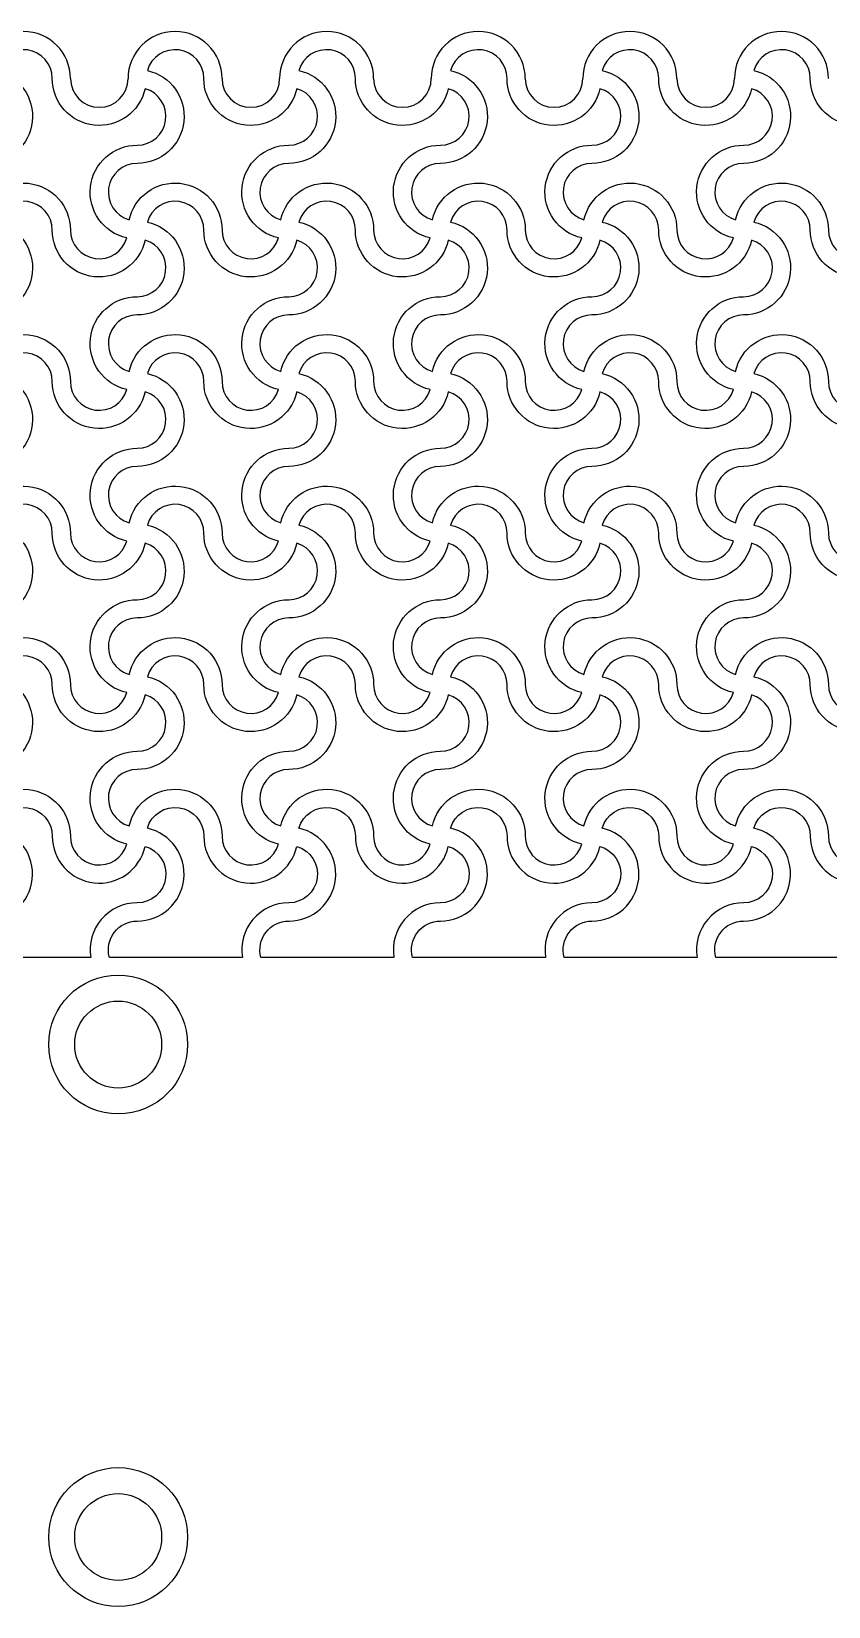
# Model space of a CAD drawing. Header units: millimetres. Extents: x 24 to 345, y 12 to 201.
# Drawn here: x 56.917 to 59.019, y 38.661 to 42.818 of the extents above; entities that cross this region are included whole.
import ezdxf

# ---------------------------------------------------------------- set-up
doc = ezdxf.new("R2010")
doc.units = ezdxf.units.MM
doc.header["$MEASUREMENT"] = 0
doc.layers.add('5th metal (rf+ground)', color=240, linetype='Continuous')

msp = doc.modelspace()

# ---------------------------------------------------------------- linework, layer by layer
at = {"layer": '5th metal (rf+ground)'}
for points in [[(57.21633, 42.66724, -0.8959788), (56.9713, 42.69421, 0.8687853), (56.82227, 42.71524, -0.8959788), (56.7953, 42.47021, 0.8687853), (56.77427, 42.32118, -0.8959788), (57.0193, 42.29421, 0.8687853), (57.16833, 42.27318, -0.8959788), (57.1953, 42.51821, 0.8687853)], [(57.21633, 42.66724, -0.8959788), (56.9713, 42.69421, 0.8687853), (56.82227, 42.71524, -0.8959788), (56.7953, 42.47021, 0.8687853), (56.77427, 42.32118, -0.8959788), (57.0193, 42.29421, 0.8687853), (57.16833, 42.27318, -0.8959788), (57.1953, 42.51821, 0.8687853)], [(57.21633, 42.66724, -0.8959788), (56.9713, 42.69421, 0.8687853), (56.82227, 42.71524, -0.8959788), (56.7953, 42.47021, 0.8687853), (56.77427, 42.32118, -0.8959788), (57.0193, 42.29421, 0.8687853), (57.16833, 42.27318, -0.8959788), (57.1953, 42.51821, 0.8687853)], [(57.21633, 42.66724, -0.8959788), (56.9713, 42.69421, 0.8687853), (56.82227, 42.71524, -0.8959788), (56.7953, 42.47021, 0.8687853), (56.77427, 42.32118, -0.8959788), (57.0193, 42.29421, 0.8687853), (57.16833, 42.27318, -0.8959788), (57.1953, 42.51821, 0.8687853)], [(57.61633, 42.66724, -0.8959788), (57.3713, 42.69421, 0.8687853), (57.22227, 42.71524, -0.8959788), (57.1953, 42.47021, 0.8687853), (57.17427, 42.32118, -0.8959788), (57.4193, 42.29421, 0.8687853), (57.56833, 42.27318, -0.8959788), (57.5953, 42.51821, 0.8687853)], [(57.61633, 42.66724, -0.8959788), (57.3713, 42.69421, 0.8687853), (57.22227, 42.71524, -0.8959788), (57.1953, 42.47021, 0.8687853), (57.17427, 42.32118, -0.8959788), (57.4193, 42.29421, 0.8687853), (57.56833, 42.27318, -0.8959788), (57.5953, 42.51821, 0.8687853)], [(57.61633, 42.66724, -0.8959788), (57.3713, 42.69421, 0.8687853), (57.22227, 42.71524, -0.8959788), (57.1953, 42.47021, 0.8687853), (57.17427, 42.32118, -0.8959788), (57.4193, 42.29421, 0.8687853), (57.56833, 42.27318, -0.8959788), (57.5953, 42.51821, 0.8687853)], [(57.61633, 42.66724, -0.8959788), (57.3713, 42.69421, 0.8687853), (57.22227, 42.71524, -0.8959788), (57.1953, 42.47021, 0.8687853), (57.17427, 42.32118, -0.8959788), (57.4193, 42.29421, 0.8687853), (57.56833, 42.27318, -0.8959788), (57.5953, 42.51821, 0.8687853)], [(58.01633, 42.66724, -0.8959788), (57.7713, 42.69421, 0.8687853), (57.62227, 42.71524, -0.8959788), (57.5953, 42.47021, 0.8687853), (57.57427, 42.32118, -0.8959788), (57.8193, 42.29421, 0.8687853), (57.96833, 42.27318, -0.8959788), (57.9953, 42.51821, 0.8687853)], [(58.01633, 42.66724, -0.8959788), (57.7713, 42.69421, 0.8687853), (57.62227, 42.71524, -0.8959788), (57.5953, 42.47021, 0.8687853), (57.57427, 42.32118, -0.8959788), (57.8193, 42.29421, 0.8687853), (57.96833, 42.27318, -0.8959788), (57.9953, 42.51821, 0.8687853)], [(58.01633, 42.66724, -0.8959788), (57.7713, 42.69421, 0.8687853), (57.62227, 42.71524, -0.8959788), (57.5953, 42.47021, 0.8687853), (57.57427, 42.32118, -0.8959788), (57.8193, 42.29421, 0.8687853), (57.96833, 42.27318, -0.8959788), (57.9953, 42.51821, 0.8687853)], [(58.01633, 42.66724, -0.8959788), (57.7713, 42.69421, 0.8687853), (57.62227, 42.71524, -0.8959788), (57.5953, 42.47021, 0.8687853), (57.57427, 42.32118, -0.8959788), (57.8193, 42.29421, 0.8687853), (57.96833, 42.27318, -0.8959788), (57.9953, 42.51821, 0.8687853)], [(58.41633, 42.66724, -0.8959788), (58.1713, 42.69421, 0.8687853), (58.02227, 42.71524, -0.8959788), (57.9953, 42.47021, 0.8687853), (57.97427, 42.32118, -0.8959788), (58.2193, 42.29421, 0.8687853), (58.36833, 42.27318, -0.8959788), (58.3953, 42.51821, 0.8687853)], [(58.41633, 42.66724, -0.8959788), (58.1713, 42.69421, 0.8687853), (58.02227, 42.71524, -0.8959788), (57.9953, 42.47021, 0.8687853), (57.97427, 42.32118, -0.8959788), (58.2193, 42.29421, 0.8687853), (58.36833, 42.27318, -0.8959788), (58.3953, 42.51821, 0.8687853)], [(58.41633, 42.66724, -0.8959788), (58.1713, 42.69421, 0.8687853), (58.02227, 42.71524, -0.8959788), (57.9953, 42.47021, 0.8687853), (57.97427, 42.32118, -0.8959788), (58.2193, 42.29421, 0.8687853), (58.36833, 42.27318, -0.8959788), (58.3953, 42.51821, 0.8687853)], [(58.41633, 42.66724, -0.8959788), (58.1713, 42.69421, 0.8687853), (58.02227, 42.71524, -0.8959788), (57.9953, 42.47021, 0.8687853), (57.97427, 42.32118, -0.8959788), (58.2193, 42.29421, 0.8687853), (58.36833, 42.27318, -0.8959788), (58.3953, 42.51821, 0.8687853)], [(58.81633, 42.66724, -0.8959788), (58.5713, 42.69421, 0.8687853), (58.42227, 42.71524, -0.8959788), (58.3953, 42.47021, 0.8687853), (58.37427, 42.32118, -0.8959788), (58.6193, 42.29421, 0.8687853), (58.76833, 42.27318, -0.8959788), (58.7953, 42.51821, 0.8687853)], [(58.81633, 42.66724, -0.8959788), (58.5713, 42.69421, 0.8687853), (58.42227, 42.71524, -0.8959788), (58.3953, 42.47021, 0.8687853), (58.37427, 42.32118, -0.8959788), (58.6193, 42.29421, 0.8687853), (58.76833, 42.27318, -0.8959788), (58.7953, 42.51821, 0.8687853)], [(58.81633, 42.66724, -0.8959788), (58.5713, 42.69421, 0.8687853), (58.42227, 42.71524, -0.8959788), (58.3953, 42.47021, 0.8687853), (58.37427, 42.32118, -0.8959788), (58.6193, 42.29421, 0.8687853), (58.76833, 42.27318, -0.8959788), (58.7953, 42.51821, 0.8687853)], [(58.81633, 42.66724, -0.8959788), (58.5713, 42.69421, 0.8687853), (58.42227, 42.71524, -0.8959788), (58.3953, 42.47021, 0.8687853), (58.37427, 42.32118, -0.8959788), (58.6193, 42.29421, 0.8687853), (58.76833, 42.27318, -0.8959788), (58.7953, 42.51821, 0.8687853)], [(59.21633, 42.66724, -0.8959788), (58.9713, 42.69421, 0.8687853), (58.82227, 42.71524, -0.8959788), (58.7953, 42.47021, 0.8687853), (58.77427, 42.32118, -0.8959788), (59.0193, 42.29421, 0.8687853), (59.16833, 42.27318, -0.8959788), (59.1953, 42.51821, 0.8687853)], [(59.21633, 42.66724, -0.8959788), (58.9713, 42.69421, 0.8687853), (58.82227, 42.71524, -0.8959788), (58.7953, 42.47021, 0.8687853), (58.77427, 42.32118, -0.8959788), (59.0193, 42.29421, 0.8687853), (59.16833, 42.27318, -0.8959788), (59.1953, 42.51821, 0.8687853)], [(59.21633, 42.66724, -0.8959788), (58.9713, 42.69421, 0.8687853), (58.82227, 42.71524, -0.8959788), (58.7953, 42.47021, 0.8687853), (58.77427, 42.32118, -0.8959788), (59.0193, 42.29421, 0.8687853), (59.16833, 42.27318, -0.8959788), (59.1953, 42.51821, 0.8687853)], [(59.21633, 42.66724, -0.8959788), (58.9713, 42.69421, 0.8687853), (58.82227, 42.71524, -0.8959788), (58.7953, 42.47021, 0.8687853), (58.77427, 42.32118, -0.8959788), (59.0193, 42.29421, 0.8687853), (59.16833, 42.27318, -0.8959788), (59.1953, 42.51821, 0.8687853)], [(57.21633, 42.26724, -0.8959788), (56.9713, 42.29421, 0.8687853), (56.82227, 42.31524, -0.8959788), (56.7953, 42.07021, 0.8687853), (56.77427, 41.92118, -0.8959788), (57.0193, 41.89421, 0.8687853), (57.16833, 41.87318, -0.8959788), (57.1953, 42.11821, 0.8687853)], [(57.21633, 42.26724, -0.8959788), (56.9713, 42.29421, 0.8687853), (56.82227, 42.31524, -0.8959788), (56.7953, 42.07021, 0.8687853), (56.77427, 41.92118, -0.8959788), (57.0193, 41.89421, 0.8687853), (57.16833, 41.87318, -0.8959788), (57.1953, 42.11821, 0.8687853)], [(57.21633, 42.26724, -0.8959788), (56.9713, 42.29421, 0.8687853), (56.82227, 42.31524, -0.8959788), (56.7953, 42.07021, 0.8687853), (56.77427, 41.92118, -0.8959788), (57.0193, 41.89421, 0.8687853), (57.16833, 41.87318, -0.8959788), (57.1953, 42.11821, 0.8687853)], [(57.21633, 42.26724, -0.8959788), (56.9713, 42.29421, 0.8687853), (56.82227, 42.31524, -0.8959788), (56.7953, 42.07021, 0.8687853), (56.77427, 41.92118, -0.8959788), (57.0193, 41.89421, 0.8687853), (57.16833, 41.87318, -0.8959788), (57.1953, 42.11821, 0.8687853)], [(57.61633, 42.26724, -0.8959788), (57.3713, 42.29421, 0.8687853), (57.22227, 42.31524, -0.8959788), (57.1953, 42.07021, 0.8687853), (57.17427, 41.92118, -0.8959788), (57.4193, 41.89421, 0.8687853), (57.56833, 41.87318, -0.8959788), (57.5953, 42.11821, 0.8687853)], [(57.61633, 42.26724, -0.8959788), (57.3713, 42.29421, 0.8687853), (57.22227, 42.31524, -0.8959788), (57.1953, 42.07021, 0.8687853), (57.17427, 41.92118, -0.8959788), (57.4193, 41.89421, 0.8687853), (57.56833, 41.87318, -0.8959788), (57.5953, 42.11821, 0.8687853)], [(57.61633, 42.26724, -0.8959788), (57.3713, 42.29421, 0.8687853), (57.22227, 42.31524, -0.8959788), (57.1953, 42.07021, 0.8687853), (57.17427, 41.92118, -0.8959788), (57.4193, 41.89421, 0.8687853), (57.56833, 41.87318, -0.8959788), (57.5953, 42.11821, 0.8687853)], [(57.61633, 42.26724, -0.8959788), (57.3713, 42.29421, 0.8687853), (57.22227, 42.31524, -0.8959788), (57.1953, 42.07021, 0.8687853), (57.17427, 41.92118, -0.8959788), (57.4193, 41.89421, 0.8687853), (57.56833, 41.87318, -0.8959788), (57.5953, 42.11821, 0.8687853)], [(58.01633, 42.26724, -0.8959788), (57.7713, 42.29421, 0.8687853), (57.62227, 42.31524, -0.8959788), (57.5953, 42.07021, 0.8687853), (57.57427, 41.92118, -0.8959788), (57.8193, 41.89421, 0.8687853), (57.96833, 41.87318, -0.8959788), (57.9953, 42.11821, 0.8687853)], [(58.01633, 42.26724, -0.8959788), (57.7713, 42.29421, 0.8687853), (57.62227, 42.31524, -0.8959788), (57.5953, 42.07021, 0.8687853), (57.57427, 41.92118, -0.8959788), (57.8193, 41.89421, 0.8687853), (57.96833, 41.87318, -0.8959788), (57.9953, 42.11821, 0.8687853)], [(58.01633, 42.26724, -0.8959788), (57.7713, 42.29421, 0.8687853), (57.62227, 42.31524, -0.8959788), (57.5953, 42.07021, 0.8687853), (57.57427, 41.92118, -0.8959788), (57.8193, 41.89421, 0.8687853), (57.96833, 41.87318, -0.8959788), (57.9953, 42.11821, 0.8687853)], [(58.01633, 42.26724, -0.8959788), (57.7713, 42.29421, 0.8687853), (57.62227, 42.31524, -0.8959788), (57.5953, 42.07021, 0.8687853), (57.57427, 41.92118, -0.8959788), (57.8193, 41.89421, 0.8687853), (57.96833, 41.87318, -0.8959788), (57.9953, 42.11821, 0.8687853)], [(58.41633, 42.26724, -0.8959788), (58.1713, 42.29421, 0.8687853), (58.02227, 42.31524, -0.8959788), (57.9953, 42.07021, 0.8687853), (57.97427, 41.92118, -0.8959788), (58.2193, 41.89421, 0.8687853), (58.36833, 41.87318, -0.8959788), (58.3953, 42.11821, 0.8687853)], [(58.41633, 42.26724, -0.8959788), (58.1713, 42.29421, 0.8687853), (58.02227, 42.31524, -0.8959788), (57.9953, 42.07021, 0.8687853), (57.97427, 41.92118, -0.8959788), (58.2193, 41.89421, 0.8687853), (58.36833, 41.87318, -0.8959788), (58.3953, 42.11821, 0.8687853)], [(58.41633, 42.26724, -0.8959788), (58.1713, 42.29421, 0.8687853), (58.02227, 42.31524, -0.8959788), (57.9953, 42.07021, 0.8687853), (57.97427, 41.92118, -0.8959788), (58.2193, 41.89421, 0.8687853), (58.36833, 41.87318, -0.8959788), (58.3953, 42.11821, 0.8687853)], [(58.41633, 42.26724, -0.8959788), (58.1713, 42.29421, 0.8687853), (58.02227, 42.31524, -0.8959788), (57.9953, 42.07021, 0.8687853), (57.97427, 41.92118, -0.8959788), (58.2193, 41.89421, 0.8687853), (58.36833, 41.87318, -0.8959788), (58.3953, 42.11821, 0.8687853)], [(58.81633, 42.26724, -0.8959788), (58.5713, 42.29421, 0.8687853), (58.42227, 42.31524, -0.8959788), (58.3953, 42.07021, 0.8687853), (58.37427, 41.92118, -0.8959788), (58.6193, 41.89421, 0.8687853), (58.76833, 41.87318, -0.8959788), (58.7953, 42.11821, 0.8687853)], [(58.81633, 42.26724, -0.8959788), (58.5713, 42.29421, 0.8687853), (58.42227, 42.31524, -0.8959788), (58.3953, 42.07021, 0.8687853), (58.37427, 41.92118, -0.8959788), (58.6193, 41.89421, 0.8687853), (58.76833, 41.87318, -0.8959788), (58.7953, 42.11821, 0.8687853)], [(58.81633, 42.26724, -0.8959788), (58.5713, 42.29421, 0.8687853), (58.42227, 42.31524, -0.8959788), (58.3953, 42.07021, 0.8687853), (58.37427, 41.92118, -0.8959788), (58.6193, 41.89421, 0.8687853), (58.76833, 41.87318, -0.8959788), (58.7953, 42.11821, 0.8687853)], [(58.81633, 42.26724, -0.8959788), (58.5713, 42.29421, 0.8687853), (58.42227, 42.31524, -0.8959788), (58.3953, 42.07021, 0.8687853), (58.37427, 41.92118, -0.8959788), (58.6193, 41.89421, 0.8687853), (58.76833, 41.87318, -0.8959788), (58.7953, 42.11821, 0.8687853)], [(59.21633, 42.26724, -0.8959788), (58.9713, 42.29421, 0.8687853), (58.82227, 42.31524, -0.8959788), (58.7953, 42.07021, 0.8687853), (58.77427, 41.92118, -0.8959788), (59.0193, 41.89421, 0.8687853), (59.16833, 41.87318, -0.8959788), (59.1953, 42.11821, 0.8687853)], [(59.21633, 42.26724, -0.8959788), (58.9713, 42.29421, 0.8687853), (58.82227, 42.31524, -0.8959788), (58.7953, 42.07021, 0.8687853), (58.77427, 41.92118, -0.8959788), (59.0193, 41.89421, 0.8687853), (59.16833, 41.87318, -0.8959788), (59.1953, 42.11821, 0.8687853)], [(59.21633, 42.26724, -0.8959788), (58.9713, 42.29421, 0.8687853), (58.82227, 42.31524, -0.8959788), (58.7953, 42.07021, 0.8687853), (58.77427, 41.92118, -0.8959788), (59.0193, 41.89421, 0.8687853), (59.16833, 41.87318, -0.8959788), (59.1953, 42.11821, 0.8687853)], [(59.21633, 42.26724, -0.8959788), (58.9713, 42.29421, 0.8687853), (58.82227, 42.31524, -0.8959788), (58.7953, 42.07021, 0.8687853), (58.77427, 41.92118, -0.8959788), (59.0193, 41.89421, 0.8687853), (59.16833, 41.87318, -0.8959788), (59.1953, 42.11821, 0.8687853)], [(57.21633, 41.86724, -0.8959788), (56.9713, 41.89421, 0.8687853), (56.82227, 41.91524, -0.8959788), (56.7953, 41.67021, 0.8687853), (56.77427, 41.52118, -0.8959788), (57.0193, 41.49421, 0.8687853), (57.16833, 41.47318, -0.8959788), (57.1953, 41.71821, 0.8687853)], [(57.21633, 41.86724, -0.8959788), (56.9713, 41.89421, 0.8687853), (56.82227, 41.91524, -0.8959788), (56.7953, 41.67021, 0.8687853), (56.77427, 41.52118, -0.8959788), (57.0193, 41.49421, 0.8687853), (57.16833, 41.47318, -0.8959788), (57.1953, 41.71821, 0.8687853)], [(57.21633, 41.86724, -0.8959788), (56.9713, 41.89421, 0.8687853), (56.82227, 41.91524, -0.8959788), (56.7953, 41.67021, 0.8687853), (56.77427, 41.52118, -0.8959788), (57.0193, 41.49421, 0.8687853), (57.16833, 41.47318, -0.8959788), (57.1953, 41.71821, 0.8687853)], [(57.21633, 41.86724, -0.8959788), (56.9713, 41.89421, 0.8687853), (56.82227, 41.91524, -0.8959788), (56.7953, 41.67021, 0.8687853), (56.77427, 41.52118, -0.8959788), (57.0193, 41.49421, 0.8687853), (57.16833, 41.47318, -0.8959788), (57.1953, 41.71821, 0.8687853)], [(57.61633, 41.86724, -0.8959788), (57.3713, 41.89421, 0.8687853), (57.22227, 41.91524, -0.8959788), (57.1953, 41.67021, 0.8687853), (57.17427, 41.52118, -0.8959788), (57.4193, 41.49421, 0.8687853), (57.56833, 41.47318, -0.8959788), (57.5953, 41.71821, 0.8687853)], [(57.61633, 41.86724, -0.8959788), (57.3713, 41.89421, 0.8687853), (57.22227, 41.91524, -0.8959788), (57.1953, 41.67021, 0.8687853), (57.17427, 41.52118, -0.8959788), (57.4193, 41.49421, 0.8687853), (57.56833, 41.47318, -0.8959788), (57.5953, 41.71821, 0.8687853)], [(57.61633, 41.86724, -0.8959788), (57.3713, 41.89421, 0.8687853), (57.22227, 41.91524, -0.8959788), (57.1953, 41.67021, 0.8687853), (57.17427, 41.52118, -0.8959788), (57.4193, 41.49421, 0.8687853), (57.56833, 41.47318, -0.8959788), (57.5953, 41.71821, 0.8687853)], [(57.61633, 41.86724, -0.8959788), (57.3713, 41.89421, 0.8687853), (57.22227, 41.91524, -0.8959788), (57.1953, 41.67021, 0.8687853), (57.17427, 41.52118, -0.8959788), (57.4193, 41.49421, 0.8687853), (57.56833, 41.47318, -0.8959788), (57.5953, 41.71821, 0.8687853)], [(58.01633, 41.86724, -0.8959788), (57.7713, 41.89421, 0.8687853), (57.62227, 41.91524, -0.8959788), (57.5953, 41.67021, 0.8687853), (57.57427, 41.52118, -0.8959788), (57.8193, 41.49421, 0.8687853), (57.96833, 41.47318, -0.8959788), (57.9953, 41.71821, 0.8687853)], [(58.01633, 41.86724, -0.8959788), (57.7713, 41.89421, 0.8687853), (57.62227, 41.91524, -0.8959788), (57.5953, 41.67021, 0.8687853), (57.57427, 41.52118, -0.8959788), (57.8193, 41.49421, 0.8687853), (57.96833, 41.47318, -0.8959788), (57.9953, 41.71821, 0.8687853)], [(58.01633, 41.86724, -0.8959788), (57.7713, 41.89421, 0.8687853), (57.62227, 41.91524, -0.8959788), (57.5953, 41.67021, 0.8687853), (57.57427, 41.52118, -0.8959788), (57.8193, 41.49421, 0.8687853), (57.96833, 41.47318, -0.8959788), (57.9953, 41.71821, 0.8687853)], [(58.01633, 41.86724, -0.8959788), (57.7713, 41.89421, 0.8687853), (57.62227, 41.91524, -0.8959788), (57.5953, 41.67021, 0.8687853), (57.57427, 41.52118, -0.8959788), (57.8193, 41.49421, 0.8687853), (57.96833, 41.47318, -0.8959788), (57.9953, 41.71821, 0.8687853)], [(58.41633, 41.86724, -0.8959788), (58.1713, 41.89421, 0.8687853), (58.02227, 41.91524, -0.8959788), (57.9953, 41.67021, 0.8687853), (57.97427, 41.52118, -0.8959788), (58.2193, 41.49421, 0.8687853), (58.36833, 41.47318, -0.8959788), (58.3953, 41.71821, 0.8687853)], [(58.41633, 41.86724, -0.8959788), (58.1713, 41.89421, 0.8687853), (58.02227, 41.91524, -0.8959788), (57.9953, 41.67021, 0.8687853), (57.97427, 41.52118, -0.8959788), (58.2193, 41.49421, 0.8687853), (58.36833, 41.47318, -0.8959788), (58.3953, 41.71821, 0.8687853)], [(58.41633, 41.86724, -0.8959788), (58.1713, 41.89421, 0.8687853), (58.02227, 41.91524, -0.8959788), (57.9953, 41.67021, 0.8687853), (57.97427, 41.52118, -0.8959788), (58.2193, 41.49421, 0.8687853), (58.36833, 41.47318, -0.8959788), (58.3953, 41.71821, 0.8687853)], [(58.41633, 41.86724, -0.8959788), (58.1713, 41.89421, 0.8687853), (58.02227, 41.91524, -0.8959788), (57.9953, 41.67021, 0.8687853), (57.97427, 41.52118, -0.8959788), (58.2193, 41.49421, 0.8687853), (58.36833, 41.47318, -0.8959788), (58.3953, 41.71821, 0.8687853)], [(58.81633, 41.86724, -0.8959788), (58.5713, 41.89421, 0.8687853), (58.42227, 41.91524, -0.8959788), (58.3953, 41.67021, 0.8687853), (58.37427, 41.52118, -0.8959788), (58.6193, 41.49421, 0.8687853), (58.76833, 41.47318, -0.8959788), (58.7953, 41.71821, 0.8687853)], [(58.81633, 41.86724, -0.8959788), (58.5713, 41.89421, 0.8687853), (58.42227, 41.91524, -0.8959788), (58.3953, 41.67021, 0.8687853), (58.37427, 41.52118, -0.8959788), (58.6193, 41.49421, 0.8687853), (58.76833, 41.47318, -0.8959788), (58.7953, 41.71821, 0.8687853)], [(58.81633, 41.86724, -0.8959788), (58.5713, 41.89421, 0.8687853), (58.42227, 41.91524, -0.8959788), (58.3953, 41.67021, 0.8687853), (58.37427, 41.52118, -0.8959788), (58.6193, 41.49421, 0.8687853), (58.76833, 41.47318, -0.8959788), (58.7953, 41.71821, 0.8687853)], [(58.81633, 41.86724, -0.8959788), (58.5713, 41.89421, 0.8687853), (58.42227, 41.91524, -0.8959788), (58.3953, 41.67021, 0.8687853), (58.37427, 41.52118, -0.8959788), (58.6193, 41.49421, 0.8687853), (58.76833, 41.47318, -0.8959788), (58.7953, 41.71821, 0.8687853)], [(59.21633, 41.86724, -0.8959788), (58.9713, 41.89421, 0.8687853), (58.82227, 41.91524, -0.8959788), (58.7953, 41.67021, 0.8687853), (58.77427, 41.52118, -0.8959788), (59.0193, 41.49421, 0.8687853), (59.16833, 41.47318, -0.8959788), (59.1953, 41.71821, 0.8687853)], [(59.21633, 41.86724, -0.8959788), (58.9713, 41.89421, 0.8687853), (58.82227, 41.91524, -0.8959788), (58.7953, 41.67021, 0.8687853), (58.77427, 41.52118, -0.8959788), (59.0193, 41.49421, 0.8687853), (59.16833, 41.47318, -0.8959788), (59.1953, 41.71821, 0.8687853)], [(59.21633, 41.86724, -0.8959788), (58.9713, 41.89421, 0.8687853), (58.82227, 41.91524, -0.8959788), (58.7953, 41.67021, 0.8687853), (58.77427, 41.52118, -0.8959788), (59.0193, 41.49421, 0.8687853), (59.16833, 41.47318, -0.8959788), (59.1953, 41.71821, 0.8687853)], [(59.21633, 41.86724, -0.8959788), (58.9713, 41.89421, 0.8687853), (58.82227, 41.91524, -0.8959788), (58.7953, 41.67021, 0.8687853), (58.77427, 41.52118, -0.8959788), (59.0193, 41.49421, 0.8687853), (59.16833, 41.47318, -0.8959788), (59.1953, 41.71821, 0.8687853)], [(57.21633, 41.46724, -0.8959788), (56.9713, 41.49421, 0.8687853), (56.82227, 41.51524, -0.8959788), (56.7953, 41.27021, 0.8687853), (56.77427, 41.12118, -0.8959788), (57.0193, 41.09421, 0.8687853), (57.16833, 41.07318, -0.8959788), (57.1953, 41.31821, 0.8687853)], [(57.21633, 41.46724, -0.8959788), (56.9713, 41.49421, 0.8687853), (56.82227, 41.51524, -0.8959788), (56.7953, 41.27021, 0.8687853), (56.77427, 41.12118, -0.8959788), (57.0193, 41.09421, 0.8687853), (57.16833, 41.07318, -0.8959788), (57.1953, 41.31821, 0.8687853)], [(57.21633, 41.46724, -0.8959788), (56.9713, 41.49421, 0.8687853), (56.82227, 41.51524, -0.8959788), (56.7953, 41.27021, 0.8687853), (56.77427, 41.12118, -0.8959788), (57.0193, 41.09421, 0.8687853), (57.16833, 41.07318, -0.8959788), (57.1953, 41.31821, 0.8687853)], [(57.21633, 41.46724, -0.8959788), (56.9713, 41.49421, 0.8687853), (56.82227, 41.51524, -0.8959788), (56.7953, 41.27021, 0.8687853), (56.77427, 41.12118, -0.8959788), (57.0193, 41.09421, 0.8687853), (57.16833, 41.07318, -0.8959788), (57.1953, 41.31821, 0.8687853)], [(57.61633, 41.46724, -0.8959788), (57.3713, 41.49421, 0.8687853), (57.22227, 41.51524, -0.8959788), (57.1953, 41.27021, 0.8687853), (57.17427, 41.12118, -0.8959788), (57.4193, 41.09421, 0.8687853), (57.56833, 41.07318, -0.8959788), (57.5953, 41.31821, 0.8687853)], [(57.61633, 41.46724, -0.8959788), (57.3713, 41.49421, 0.8687853), (57.22227, 41.51524, -0.8959788), (57.1953, 41.27021, 0.8687853), (57.17427, 41.12118, -0.8959788), (57.4193, 41.09421, 0.8687853), (57.56833, 41.07318, -0.8959788), (57.5953, 41.31821, 0.8687853)], [(57.61633, 41.46724, -0.8959788), (57.3713, 41.49421, 0.8687853), (57.22227, 41.51524, -0.8959788), (57.1953, 41.27021, 0.8687853), (57.17427, 41.12118, -0.8959788), (57.4193, 41.09421, 0.8687853), (57.56833, 41.07318, -0.8959788), (57.5953, 41.31821, 0.8687853)], [(57.61633, 41.46724, -0.8959788), (57.3713, 41.49421, 0.8687853), (57.22227, 41.51524, -0.8959788), (57.1953, 41.27021, 0.8687853), (57.17427, 41.12118, -0.8959788), (57.4193, 41.09421, 0.8687853), (57.56833, 41.07318, -0.8959788), (57.5953, 41.31821, 0.8687853)], [(58.01633, 41.46724, -0.8959788), (57.7713, 41.49421, 0.8687853), (57.62227, 41.51524, -0.8959788), (57.5953, 41.27021, 0.8687853), (57.57427, 41.12118, -0.8959788), (57.8193, 41.09421, 0.8687853), (57.96833, 41.07318, -0.8959788), (57.9953, 41.31821, 0.8687853)], [(58.01633, 41.46724, -0.8959788), (57.7713, 41.49421, 0.8687853), (57.62227, 41.51524, -0.8959788), (57.5953, 41.27021, 0.8687853), (57.57427, 41.12118, -0.8959788), (57.8193, 41.09421, 0.8687853), (57.96833, 41.07318, -0.8959788), (57.9953, 41.31821, 0.8687853)], [(58.01633, 41.46724, -0.8959788), (57.7713, 41.49421, 0.8687853), (57.62227, 41.51524, -0.8959788), (57.5953, 41.27021, 0.8687853), (57.57427, 41.12118, -0.8959788), (57.8193, 41.09421, 0.8687853), (57.96833, 41.07318, -0.8959788), (57.9953, 41.31821, 0.8687853)], [(58.01633, 41.46724, -0.8959788), (57.7713, 41.49421, 0.8687853), (57.62227, 41.51524, -0.8959788), (57.5953, 41.27021, 0.8687853), (57.57427, 41.12118, -0.8959788), (57.8193, 41.09421, 0.8687853), (57.96833, 41.07318, -0.8959788), (57.9953, 41.31821, 0.8687853)], [(58.41633, 41.46724, -0.8959788), (58.1713, 41.49421, 0.8687853), (58.02227, 41.51524, -0.8959788), (57.9953, 41.27021, 0.8687853), (57.97427, 41.12118, -0.8959788), (58.2193, 41.09421, 0.8687853), (58.36833, 41.07318, -0.8959788), (58.3953, 41.31821, 0.8687853)], [(58.41633, 41.46724, -0.8959788), (58.1713, 41.49421, 0.8687853), (58.02227, 41.51524, -0.8959788), (57.9953, 41.27021, 0.8687853), (57.97427, 41.12118, -0.8959788), (58.2193, 41.09421, 0.8687853), (58.36833, 41.07318, -0.8959788), (58.3953, 41.31821, 0.8687853)], [(58.41633, 41.46724, -0.8959788), (58.1713, 41.49421, 0.8687853), (58.02227, 41.51524, -0.8959788), (57.9953, 41.27021, 0.8687853), (57.97427, 41.12118, -0.8959788), (58.2193, 41.09421, 0.8687853), (58.36833, 41.07318, -0.8959788), (58.3953, 41.31821, 0.8687853)], [(58.41633, 41.46724, -0.8959788), (58.1713, 41.49421, 0.8687853), (58.02227, 41.51524, -0.8959788), (57.9953, 41.27021, 0.8687853), (57.97427, 41.12118, -0.8959788), (58.2193, 41.09421, 0.8687853), (58.36833, 41.07318, -0.8959788), (58.3953, 41.31821, 0.8687853)], [(58.81633, 41.46724, -0.8959788), (58.5713, 41.49421, 0.8687853), (58.42227, 41.51524, -0.8959788), (58.3953, 41.27021, 0.8687853), (58.37427, 41.12118, -0.8959788), (58.6193, 41.09421, 0.8687853), (58.76833, 41.07318, -0.8959788), (58.7953, 41.31821, 0.8687853)], [(58.81633, 41.46724, -0.8959788), (58.5713, 41.49421, 0.8687853), (58.42227, 41.51524, -0.8959788), (58.3953, 41.27021, 0.8687853), (58.37427, 41.12118, -0.8959788), (58.6193, 41.09421, 0.8687853), (58.76833, 41.07318, -0.8959788), (58.7953, 41.31821, 0.8687853)], [(58.81633, 41.46724, -0.8959788), (58.5713, 41.49421, 0.8687853), (58.42227, 41.51524, -0.8959788), (58.3953, 41.27021, 0.8687853), (58.37427, 41.12118, -0.8959788), (58.6193, 41.09421, 0.8687853), (58.76833, 41.07318, -0.8959788), (58.7953, 41.31821, 0.8687853)], [(58.81633, 41.46724, -0.8959788), (58.5713, 41.49421, 0.8687853), (58.42227, 41.51524, -0.8959788), (58.3953, 41.27021, 0.8687853), (58.37427, 41.12118, -0.8959788), (58.6193, 41.09421, 0.8687853), (58.76833, 41.07318, -0.8959788), (58.7953, 41.31821, 0.8687853)], [(59.21633, 41.46724, -0.8959788), (58.9713, 41.49421, 0.8687853), (58.82227, 41.51524, -0.8959788), (58.7953, 41.27021, 0.8687853), (58.77427, 41.12118, -0.8959788), (59.0193, 41.09421, 0.8687853), (59.16833, 41.07318, -0.8959788), (59.1953, 41.31821, 0.8687853)], [(59.21633, 41.46724, -0.8959788), (58.9713, 41.49421, 0.8687853), (58.82227, 41.51524, -0.8959788), (58.7953, 41.27021, 0.8687853), (58.77427, 41.12118, -0.8959788), (59.0193, 41.09421, 0.8687853), (59.16833, 41.07318, -0.8959788), (59.1953, 41.31821, 0.8687853)], [(59.21633, 41.46724, -0.8959788), (58.9713, 41.49421, 0.8687853), (58.82227, 41.51524, -0.8959788), (58.7953, 41.27021, 0.8687853), (58.77427, 41.12118, -0.8959788), (59.0193, 41.09421, 0.8687853), (59.16833, 41.07318, -0.8959788), (59.1953, 41.31821, 0.8687853)], [(59.21633, 41.46724, -0.8959788), (58.9713, 41.49421, 0.8687853), (58.82227, 41.51524, -0.8959788), (58.7953, 41.27021, 0.8687853), (58.77427, 41.12118, -0.8959788), (59.0193, 41.09421, 0.8687853), (59.16833, 41.07318, -0.8959788), (59.1953, 41.31821, 0.8687853)], [(57.21633, 41.06724, -0.8959788), (56.9713, 41.09421, 0.8687853), (56.82227, 41.11524, -0.8959788), (56.7953, 40.87021, 0.8687853), (56.77427, 40.72118, -0.8959788), (57.0193, 40.69421, 0.8687853), (57.16833, 40.67318, -0.8959788), (57.1953, 40.91821, 0.8687853)], [(57.21633, 41.06724, -0.8959788), (56.9713, 41.09421, 0.8687853), (56.82227, 41.11524, -0.8959788), (56.7953, 40.87021, 0.8687853), (56.77427, 40.72118, -0.8959788), (57.0193, 40.69421, 0.8687853), (57.16833, 40.67318, -0.8959788), (57.1953, 40.91821, 0.8687853)], [(57.21633, 41.06724, -0.8959788), (56.9713, 41.09421, 0.8687853), (56.82227, 41.11524, -0.8959788), (56.7953, 40.87021, 0.8687853), (56.77427, 40.72118, -0.8959788), (57.0193, 40.69421, 0.8687853), (57.16833, 40.67318, -0.8959788), (57.1953, 40.91821, 0.8687853)], [(57.21633, 41.06724, -0.8959788), (56.9713, 41.09421, 0.8687853), (56.82227, 41.11524, -0.8959788), (56.7953, 40.87021, 0.8687853), (56.77427, 40.72118, -0.8959788), (57.0193, 40.69421, 0.8687853), (57.16833, 40.67318, -0.8959788), (57.1953, 40.91821, 0.8687853)], [(57.61633, 41.06724, -0.8959788), (57.3713, 41.09421, 0.8687853), (57.22227, 41.11524, -0.8959788), (57.1953, 40.87021, 0.8687853), (57.17427, 40.72118, -0.8959788), (57.4193, 40.69421, 0.8687853), (57.56833, 40.67318, -0.8959788), (57.5953, 40.91821, 0.8687853)], [(57.61633, 41.06724, -0.8959788), (57.3713, 41.09421, 0.8687853), (57.22227, 41.11524, -0.8959788), (57.1953, 40.87021, 0.8687853), (57.17427, 40.72118, -0.8959788), (57.4193, 40.69421, 0.8687853), (57.56833, 40.67318, -0.8959788), (57.5953, 40.91821, 0.8687853)], [(57.61633, 41.06724, -0.8959788), (57.3713, 41.09421, 0.8687853), (57.22227, 41.11524, -0.8959788), (57.1953, 40.87021, 0.8687853), (57.17427, 40.72118, -0.8959788), (57.4193, 40.69421, 0.8687853), (57.56833, 40.67318, -0.8959788), (57.5953, 40.91821, 0.8687853)], [(57.61633, 41.06724, -0.8959788), (57.3713, 41.09421, 0.8687853), (57.22227, 41.11524, -0.8959788), (57.1953, 40.87021, 0.8687853), (57.17427, 40.72118, -0.8959788), (57.4193, 40.69421, 0.8687853), (57.56833, 40.67318, -0.8959788), (57.5953, 40.91821, 0.8687853)], [(58.01633, 41.06724, -0.8959788), (57.7713, 41.09421, 0.8687853), (57.62227, 41.11524, -0.8959788), (57.5953, 40.87021, 0.8687853), (57.57427, 40.72118, -0.8959788), (57.8193, 40.69421, 0.8687853), (57.96833, 40.67318, -0.8959788), (57.9953, 40.91821, 0.8687853)], [(58.01633, 41.06724, -0.8959788), (57.7713, 41.09421, 0.8687853), (57.62227, 41.11524, -0.8959788), (57.5953, 40.87021, 0.8687853), (57.57427, 40.72118, -0.8959788), (57.8193, 40.69421, 0.8687853), (57.96833, 40.67318, -0.8959788), (57.9953, 40.91821, 0.8687853)], [(58.01633, 41.06724, -0.8959788), (57.7713, 41.09421, 0.8687853), (57.62227, 41.11524, -0.8959788), (57.5953, 40.87021, 0.8687853), (57.57427, 40.72118, -0.8959788), (57.8193, 40.69421, 0.8687853), (57.96833, 40.67318, -0.8959788), (57.9953, 40.91821, 0.8687853)], [(58.01633, 41.06724, -0.8959788), (57.7713, 41.09421, 0.8687853), (57.62227, 41.11524, -0.8959788), (57.5953, 40.87021, 0.8687853), (57.57427, 40.72118, -0.8959788), (57.8193, 40.69421, 0.8687853), (57.96833, 40.67318, -0.8959788), (57.9953, 40.91821, 0.8687853)], [(58.41633, 41.06724, -0.8959788), (58.1713, 41.09421, 0.8687853), (58.02227, 41.11524, -0.8959788), (57.9953, 40.87021, 0.8687853), (57.97427, 40.72118, -0.8959788), (58.2193, 40.69421, 0.8687853), (58.36833, 40.67318, -0.8959788), (58.3953, 40.91821, 0.8687853)], [(58.41633, 41.06724, -0.8959788), (58.1713, 41.09421, 0.8687853), (58.02227, 41.11524, -0.8959788), (57.9953, 40.87021, 0.8687853), (57.97427, 40.72118, -0.8959788), (58.2193, 40.69421, 0.8687853), (58.36833, 40.67318, -0.8959788), (58.3953, 40.91821, 0.8687853)], [(58.41633, 41.06724, -0.8959788), (58.1713, 41.09421, 0.8687853), (58.02227, 41.11524, -0.8959788), (57.9953, 40.87021, 0.8687853), (57.97427, 40.72118, -0.8959788), (58.2193, 40.69421, 0.8687853), (58.36833, 40.67318, -0.8959788), (58.3953, 40.91821, 0.8687853)], [(58.41633, 41.06724, -0.8959788), (58.1713, 41.09421, 0.8687853), (58.02227, 41.11524, -0.8959788), (57.9953, 40.87021, 0.8687853), (57.97427, 40.72118, -0.8959788), (58.2193, 40.69421, 0.8687853), (58.36833, 40.67318, -0.8959788), (58.3953, 40.91821, 0.8687853)], [(58.81633, 41.06724, -0.8959788), (58.5713, 41.09421, 0.8687853), (58.42227, 41.11524, -0.8959788), (58.3953, 40.87021, 0.8687853), (58.37427, 40.72118, -0.8959788), (58.6193, 40.69421, 0.8687853), (58.76833, 40.67318, -0.8959788), (58.7953, 40.91821, 0.8687853)], [(58.81633, 41.06724, -0.8959788), (58.5713, 41.09421, 0.8687853), (58.42227, 41.11524, -0.8959788), (58.3953, 40.87021, 0.8687853), (58.37427, 40.72118, -0.8959788), (58.6193, 40.69421, 0.8687853), (58.76833, 40.67318, -0.8959788), (58.7953, 40.91821, 0.8687853)], [(58.81633, 41.06724, -0.8959788), (58.5713, 41.09421, 0.8687853), (58.42227, 41.11524, -0.8959788), (58.3953, 40.87021, 0.8687853), (58.37427, 40.72118, -0.8959788), (58.6193, 40.69421, 0.8687853), (58.76833, 40.67318, -0.8959788), (58.7953, 40.91821, 0.8687853)], [(58.81633, 41.06724, -0.8959788), (58.5713, 41.09421, 0.8687853), (58.42227, 41.11524, -0.8959788), (58.3953, 40.87021, 0.8687853), (58.37427, 40.72118, -0.8959788), (58.6193, 40.69421, 0.8687853), (58.76833, 40.67318, -0.8959788), (58.7953, 40.91821, 0.8687853)], [(59.21633, 41.06724, -0.8959788), (58.9713, 41.09421, 0.8687853), (58.82227, 41.11524, -0.8959788), (58.7953, 40.87021, 0.8687853), (58.77427, 40.72118, -0.8959788), (59.0193, 40.69421, 0.8687853), (59.16833, 40.67318, -0.8959788), (59.1953, 40.91821, 0.8687853)], [(59.21633, 41.06724, -0.8959788), (58.9713, 41.09421, 0.8687853), (58.82227, 41.11524, -0.8959788), (58.7953, 40.87021, 0.8687853), (58.77427, 40.72118, -0.8959788), (59.0193, 40.69421, 0.8687853), (59.16833, 40.67318, -0.8959788), (59.1953, 40.91821, 0.8687853)], [(59.21633, 41.06724, -0.8959788), (58.9713, 41.09421, 0.8687853), (58.82227, 41.11524, -0.8959788), (58.7953, 40.87021, 0.8687853), (58.77427, 40.72118, -0.8959788), (59.0193, 40.69421, 0.8687853), (59.16833, 40.67318, -0.8959788), (59.1953, 40.91821, 0.8687853)], [(59.21633, 41.06724, -0.8959788), (58.9713, 41.09421, 0.8687853), (58.82227, 41.11524, -0.8959788), (58.7953, 40.87021, 0.8687853), (58.77427, 40.72118, -0.8959788), (59.0193, 40.69421, 0.8687853), (59.16833, 40.67318, -0.8959788), (59.1953, 40.91821, 0.8687853)], [(57.1953, 40.51821, 0.4624981), (57.07292, 40.37421), (56.72198, 40.37421, -0.4945431), (56.7953, 40.47021, 0.8959788), (56.82227, 40.71524, -0.8687853), (56.9713, 40.69421, 0.8959788), (57.21633, 40.66724, -0.8687853)], [(57.1953, 40.51821, 0.4624981), (57.07292, 40.37421), (56.72198, 40.37421, -0.4945431), (56.7953, 40.47021, 0.8959788), (56.82227, 40.71524, -0.8687853), (56.9713, 40.69421, 0.8959788), (57.21633, 40.66724, -0.8687853)], [(57.1953, 40.51821, 0.4624981), (57.07292, 40.37421), (56.72198, 40.37421, -0.4945431), (56.7953, 40.47021, 0.8959788), (56.82227, 40.71524, -0.8687853), (56.9713, 40.69421, 0.8959788), (57.21633, 40.66724, -0.8687853)], [(57.1953, 40.51821, 0.4624981), (57.07292, 40.37421), (56.72198, 40.37421, -0.4945431), (56.7953, 40.47021, 0.8959788), (56.82227, 40.71524, -0.8687853), (56.9713, 40.69421, 0.8959788), (57.21633, 40.66724, -0.8687853)], [(57.5953, 40.51821, 0.4624981), (57.47292, 40.37421), (57.12198, 40.37421, -0.4945431), (57.1953, 40.47021, 0.8959788), (57.22227, 40.71524, -0.8687853), (57.3713, 40.69421, 0.8959788), (57.61633, 40.66724, -0.8687853)], [(57.5953, 40.51821, 0.4624981), (57.47292, 40.37421), (57.12198, 40.37421, -0.4945431), (57.1953, 40.47021, 0.8959788), (57.22227, 40.71524, -0.8687853), (57.3713, 40.69421, 0.8959788), (57.61633, 40.66724, -0.8687853)], [(57.5953, 40.51821, 0.4624981), (57.47292, 40.37421), (57.12198, 40.37421, -0.4945431), (57.1953, 40.47021, 0.8959788), (57.22227, 40.71524, -0.8687853), (57.3713, 40.69421, 0.8959788), (57.61633, 40.66724, -0.8687853)], [(57.5953, 40.51821, 0.4624981), (57.47292, 40.37421), (57.12198, 40.37421, -0.4945431), (57.1953, 40.47021, 0.8959788), (57.22227, 40.71524, -0.8687853), (57.3713, 40.69421, 0.8959788), (57.61633, 40.66724, -0.8687853)], [(57.9953, 40.51821, 0.4624981), (57.87292, 40.37421), (57.52198, 40.37421, -0.4945431), (57.5953, 40.47021, 0.8959788), (57.62227, 40.71524, -0.8687853), (57.7713, 40.69421, 0.8959788), (58.01633, 40.66724, -0.8687853)], [(57.9953, 40.51821, 0.4624981), (57.87292, 40.37421), (57.52198, 40.37421, -0.4945431), (57.5953, 40.47021, 0.8959788), (57.62227, 40.71524, -0.8687853), (57.7713, 40.69421, 0.8959788), (58.01633, 40.66724, -0.8687853)], [(57.9953, 40.51821, 0.4624981), (57.87292, 40.37421), (57.52198, 40.37421, -0.4945431), (57.5953, 40.47021, 0.8959788), (57.62227, 40.71524, -0.8687853), (57.7713, 40.69421, 0.8959788), (58.01633, 40.66724, -0.8687853)], [(57.9953, 40.51821, 0.4624981), (57.87292, 40.37421), (57.52198, 40.37421, -0.4945431), (57.5953, 40.47021, 0.8959788), (57.62227, 40.71524, -0.8687853), (57.7713, 40.69421, 0.8959788), (58.01633, 40.66724, -0.8687853)], [(58.3953, 40.51821, 0.4624981), (58.27292, 40.37421), (57.92198, 40.37421, -0.4945431), (57.9953, 40.47021, 0.8959788), (58.02227, 40.71524, -0.8687853), (58.1713, 40.69421, 0.8959788), (58.41633, 40.66724, -0.8687853)], [(58.3953, 40.51821, 0.4624981), (58.27292, 40.37421), (57.92198, 40.37421, -0.4945431), (57.9953, 40.47021, 0.8959788), (58.02227, 40.71524, -0.8687853), (58.1713, 40.69421, 0.8959788), (58.41633, 40.66724, -0.8687853)], [(58.3953, 40.51821, 0.4624981), (58.27292, 40.37421), (57.92198, 40.37421, -0.4945431), (57.9953, 40.47021, 0.8959788), (58.02227, 40.71524, -0.8687853), (58.1713, 40.69421, 0.8959788), (58.41633, 40.66724, -0.8687853)], [(58.3953, 40.51821, 0.4624981), (58.27292, 40.37421), (57.92198, 40.37421, -0.4945431), (57.9953, 40.47021, 0.8959788), (58.02227, 40.71524, -0.8687853), (58.1713, 40.69421, 0.8959788), (58.41633, 40.66724, -0.8687853)], [(58.7953, 40.51821, 0.4624981), (58.67292, 40.37421), (58.32198, 40.37421, -0.4945431), (58.3953, 40.47021, 0.8959788), (58.42227, 40.71524, -0.8687853), (58.5713, 40.69421, 0.8959788), (58.81633, 40.66724, -0.8687853)], [(58.7953, 40.51821, 0.4624981), (58.67292, 40.37421), (58.32198, 40.37421, -0.4945431), (58.3953, 40.47021, 0.8959788), (58.42227, 40.71524, -0.8687853), (58.5713, 40.69421, 0.8959788), (58.81633, 40.66724, -0.8687853)], [(58.7953, 40.51821, 0.4624981), (58.67292, 40.37421), (58.32198, 40.37421, -0.4945431), (58.3953, 40.47021, 0.8959788), (58.42227, 40.71524, -0.8687853), (58.5713, 40.69421, 0.8959788), (58.81633, 40.66724, -0.8687853)], [(58.7953, 40.51821, 0.4624981), (58.67292, 40.37421), (58.32198, 40.37421, -0.4945431), (58.3953, 40.47021, 0.8959788), (58.42227, 40.71524, -0.8687853), (58.5713, 40.69421, 0.8959788), (58.81633, 40.66724, -0.8687853)], [(59.1953, 40.51821, 0.4624981), (59.07292, 40.37421), (58.72198, 40.37421, -0.4945431), (58.7953, 40.47021, 0.8959788), (58.82227, 40.71524, -0.8687853), (58.9713, 40.69421, 0.8959788), (59.21633, 40.66724, -0.8687853)], [(59.1953, 40.51821, 0.4624981), (59.07292, 40.37421), (58.72198, 40.37421, -0.4945431), (58.7953, 40.47021, 0.8959788), (58.82227, 40.71524, -0.8687853), (58.9713, 40.69421, 0.8959788), (59.21633, 40.66724, -0.8687853)], [(59.1953, 40.51821, 0.4624981), (59.07292, 40.37421), (58.72198, 40.37421, -0.4945431), (58.7953, 40.47021, 0.8959788), (58.82227, 40.71524, -0.8687853), (58.9713, 40.69421, 0.8959788), (59.21633, 40.66724, -0.8687853)], [(59.1953, 40.51821, 0.4624981), (59.07292, 40.37421), (58.72198, 40.37421, -0.4945431), (58.7953, 40.47021, 0.8959788), (58.82227, 40.71524, -0.8687853), (58.9713, 40.69421, 0.8959788), (59.21633, 40.66724, -0.8687853)]]:
    msp.add_lwpolyline(points, format="xyb", close=True, dxfattribs=at)
for centre, radius in [((57.1453, 40.14421), 0.18331), ((57.1453, 40.14421), 0.18331), ((57.1453, 40.14421), 0.18331), ((57.1453, 40.14421), 0.18331), ((57.1453, 40.14421), 0.11471), ((57.1453, 40.14421), 0.11471), ((57.1453, 40.14421), 0.11471), ((57.1453, 40.14421), 0.11471), ((57.1453, 38.84421), 0.18331), ((57.1453, 38.84421), 0.18331), ((57.1453, 38.84421), 0.18331), ((57.1453, 38.84421), 0.18331), ((57.1453, 38.84421), 0.11471), ((57.1453, 38.84421), 0.11471), ((57.1453, 38.84421), 0.11471), ((57.1453, 38.84421), 0.11471)]:
    msp.add_circle(centre, radius, dxfattribs=at)
for centre, radius, start, end in [((56.8953, 42.69421), 0.124, 0, 180), ((56.8953, 42.69421), 0.124, 0, 180), ((56.8953, 42.69421), 0.124, 0, 180), ((56.8953, 42.69421), 0.124, 0, 180), ((57.2953, 42.69421), 0.124, 0, 180), ((57.2953, 42.69421), 0.124, 0, 180), ((57.2953, 42.69421), 0.124, 0, 180), ((57.2953, 42.69421), 0.124, 0, 180), ((57.6953, 42.69421), 0.124, 0, 180), ((57.6953, 42.69421), 0.124, 0, 180), ((57.6953, 42.69421), 0.124, 0, 180), ((57.6953, 42.69421), 0.124, 0, 180), ((58.0953, 42.69421), 0.124, 0, 180), ((58.0953, 42.69421), 0.124, 0, 180), ((58.0953, 42.69421), 0.124, 0, 180), ((58.0953, 42.69421), 0.124, 0, 180), ((58.4953, 42.69421), 0.124, 0, 180), ((58.4953, 42.69421), 0.124, 0, 180), ((58.4953, 42.69421), 0.124, 0, 180), ((58.4953, 42.69421), 0.124, 0, 180), ((58.8953, 42.69421), 0.124, 0, 180), ((58.8953, 42.69421), 0.124, 0, 180), ((58.8953, 42.69421), 0.124, 0, 180), ((58.8953, 42.69421), 0.124, 0, 180), ((57.0953, 42.69421), 0.076, 180, 0), ((57.0953, 42.69421), 0.076, 180, 0), ((57.0953, 42.69421), 0.076, 180, 0), ((57.0953, 42.69421), 0.076, 180, 0), ((57.4953, 42.69421), 0.076, 180, 0), ((57.4953, 42.69421), 0.076, 180, 0), ((57.4953, 42.69421), 0.076, 180, 0), ((57.4953, 42.69421), 0.076, 180, 0), ((57.8953, 42.69421), 0.076, 180, 0), ((57.8953, 42.69421), 0.076, 180, 0), ((57.8953, 42.69421), 0.076, 180, 0), ((57.8953, 42.69421), 0.076, 180, 0), ((58.2953, 42.69421), 0.076, 180, 0), ((58.2953, 42.69421), 0.076, 180, 0), ((58.2953, 42.69421), 0.076, 180, 0), ((58.2953, 42.69421), 0.076, 180, 0), ((58.6953, 42.69421), 0.076, 180, 0), ((58.6953, 42.69421), 0.076, 180, 0), ((58.6953, 42.69421), 0.076, 180, 0), ((58.6953, 42.69421), 0.076, 180, 0)]:
    msp.add_arc(centre, radius, start, end, dxfattribs=at)

doc.saveas('drawing.dxf')
